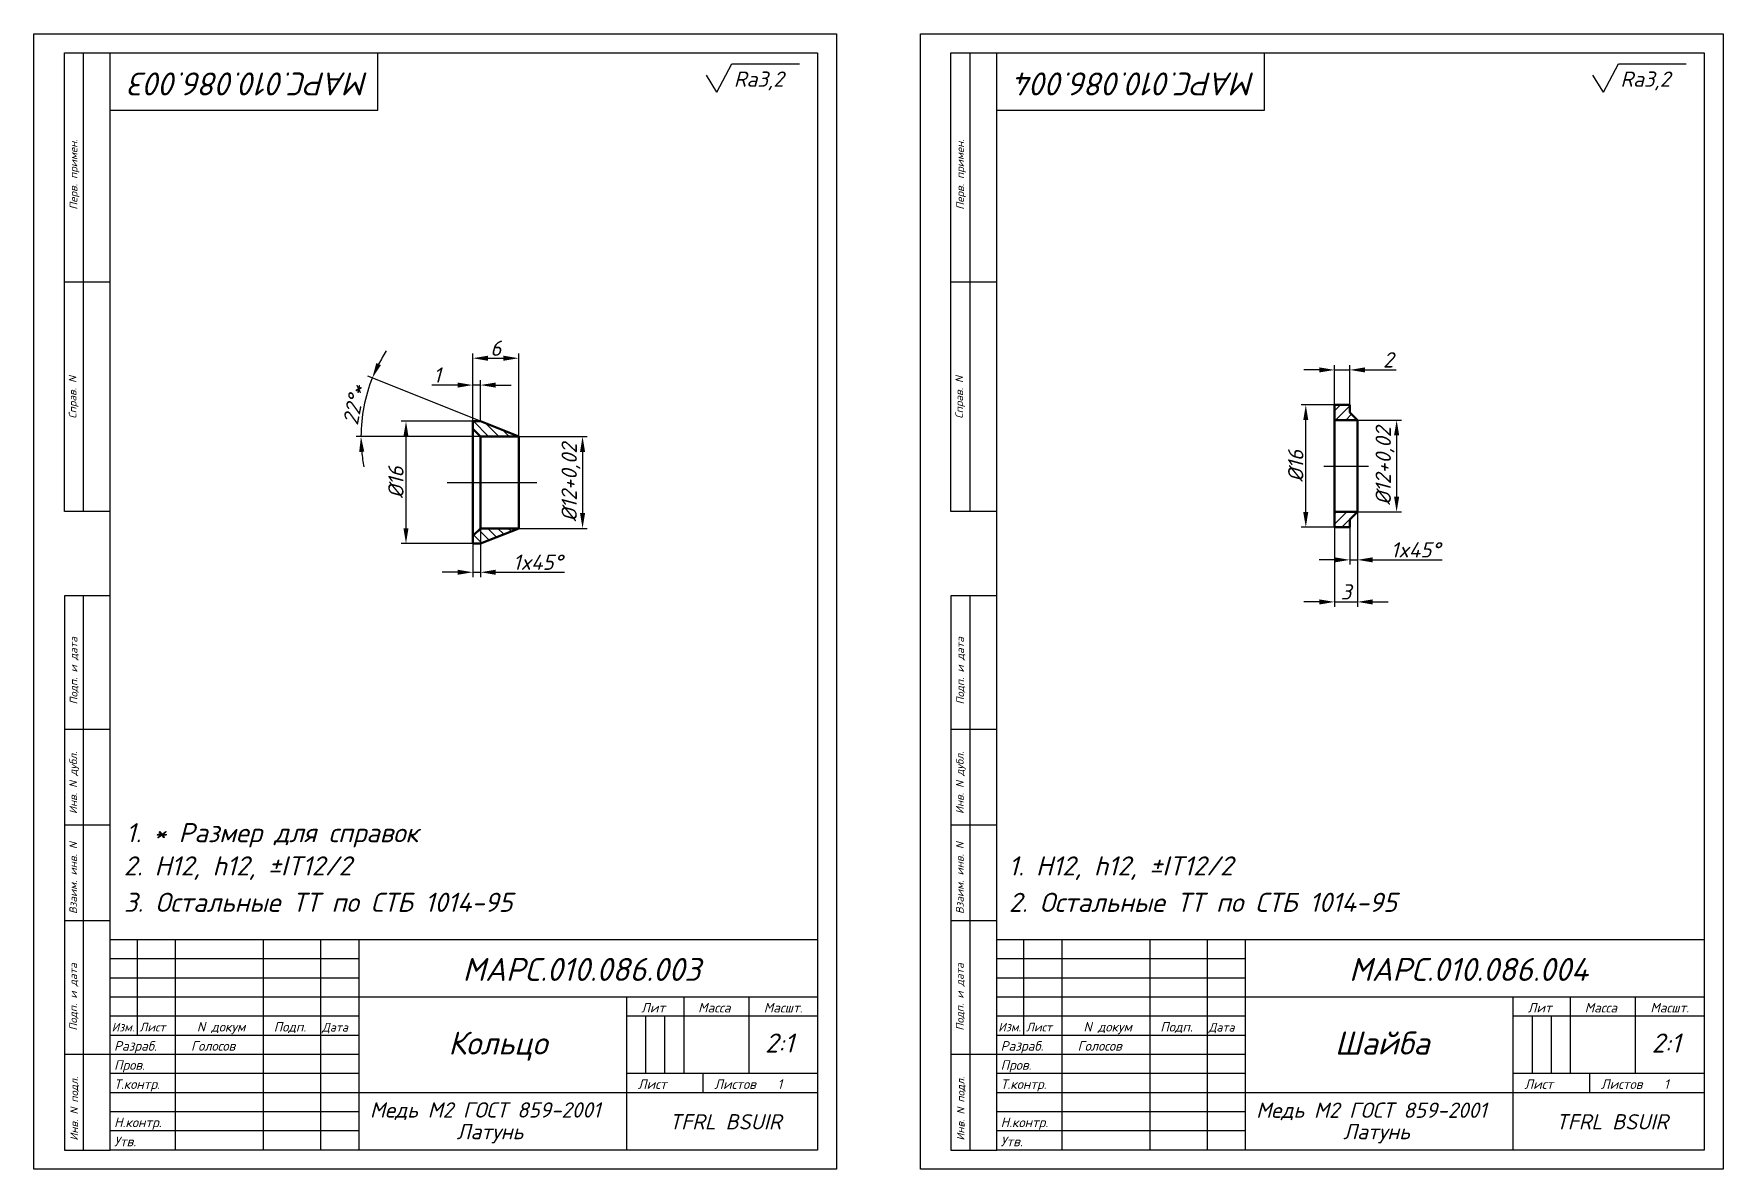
# Model space of a CAD drawing. Header units: millimetres. Extents: x -5427 to 3670, y -5891 to 948.
# Drawn here: x 2078.8 to 2520.7, y -4517.1 to -4220.1 of the extents above; entities that cross this region are included whole.
import ezdxf
from ezdxf.enums import TextEntityAlignment as Align

# ---------------------------------------------------------------- set-up
doc = ezdxf.new("R2010")
doc.units = ezdxf.units.MM
doc.header["$MEASUREMENT"] = 0
doc.linetypes.add('ACAD_ISO04W100', pattern=[30, 24, -3, 0, -3])
doc.layers.add('оси', color=1, linetype='ACAD_ISO04W100')
doc.layers.add('Толстые', color=7, linetype='Continuous', lineweight=50)
doc.layers.add('Тонкие', color=140, linetype='Continuous', lineweight=25)
doc.styles.get("Standard").update_dxf_attribs({"font": 'isocpeui.ttf'})
doc.styles.add('Для рамки', font='simplex.shx', dxfattribs={"oblique": 15, "height": 4})
doc.dimstyles.new('ISO-25', dxfattribs={"dimtxt": 4, "dimasz": 4, "dimexe": 1.25, "dimexo": 0, "dimtad": 1, "dimtxsty": 'Standard', "dimcen": 2.5, "dimadec": 0, "dimazin": 0, "dimtfac": 1, "dimtmove": 0, "dimatfit": 3, "dimfxl": 1, "dimarcsym": 0})

# ---------------------------------------------------------------- blocks, each defined once
blk = doc.blocks.new('*D480')
at = {"layer": 'Defpoints', "color": 0, "transparency": 16777216}
for p in [(2205.66, -4325.46), (2205.66, -4349.46), (2222.36, -4349.46)]:
    blk.add_point(p, dxfattribs=at)
at = {"layer": 'Тонкие', "color": 0, "lineweight": -2, "transparency": 16777216}
for p, q in [((2205.66, -4325.46), (2223.61, -4325.46)), ((2222.36, -4329.46), (2222.36, -4345.46)), ((2205.66, -4349.46), (2223.61, -4349.46))]:
    blk.add_line(p, q, dxfattribs=at)
at = {"layer": 'Тонкие', "color": 0, "transparency": 16777216}
for points in [[(2221.7, -4329.46), (2223.03, -4329.46), (2222.36, -4325.46)], [(2221.7, -4345.46), (2223.03, -4345.46), (2222.36, -4349.46)]]:
    blk.add_solid(points, dxfattribs=at)
at = {"layer": 'Тонкие', "color": 0, "transparency": 16777216, "insert": (2219.34, -4337.46), "char_height": 4, "attachment_point": 5, "rotation": 90}
blk.add_mtext('%%c12+0,02', dxfattribs=at)
blk = doc.blocks.new('*D481')
at = {"layer": 'Defpoints', "color": 0, "transparency": 16777216}
for p in [(2193.66, -4321.46), (2176.18, -4353.46), (2193.66, -4353.46)]:
    blk.add_point(p, dxfattribs=at)
at = {"layer": 'Тонкие', "color": 0, "lineweight": -2, "transparency": 16777216}
for p, q in [((2193.66, -4321.46), (2174.93, -4321.46)), ((2176.18, -4325.46), (2176.18, -4349.46)), ((2193.66, -4353.46), (2174.93, -4353.46))]:
    blk.add_line(p, q, dxfattribs=at)
at = {"layer": 'Тонкие', "color": 0, "transparency": 16777216}
for points in [[(2175.51, -4325.46), (2176.84, -4325.46), (2176.18, -4321.46)], [(2175.51, -4349.46), (2176.84, -4349.46), (2176.18, -4353.46)]]:
    blk.add_solid(points, dxfattribs=at)
at = {"layer": 'Тонкие', "color": 0, "transparency": 16777216, "insert": (2173.55, -4337.46), "char_height": 4, "attachment_point": 5, "rotation": 90}
blk.add_mtext('%%c16', dxfattribs=at)
blk = doc.blocks.new('*D482')
at = {"layer": 'Defpoints', "color": 0, "transparency": 16777216}
for p in [(2193.66, -4351.46), (2195.66, -4349.46), (2195.66, -4360.94)]:
    blk.add_point(p, dxfattribs=at)
at = {"layer": 'Тонкие', "color": 0, "lineweight": -2, "transparency": 16777216}
for p, q in [((2193.66, -4351.46), (2193.66, -4362.19)), ((2195.66, -4349.46), (2195.66, -4362.19)), ((2189.66, -4360.94), (2185.66, -4360.94)), ((2193.66, -4360.94), (2195.66, -4360.94)), ((2199.66, -4360.94), (2217.6, -4360.94))]:
    blk.add_line(p, q, dxfattribs=at)
at = {"layer": 'Тонкие', "color": 0, "transparency": 16777216}
for points in [[(2189.66, -4360.28), (2189.66, -4361.61), (2193.66, -4360.94)], [(2199.66, -4360.28), (2199.66, -4361.61), (2195.66, -4360.94)]]:
    blk.add_solid(points, dxfattribs=at)
at = {"layer": 'Тонкие', "color": 0, "transparency": 16777216, "insert": (2210.63, -4358.32), "char_height": 4, "attachment_point": 5}
blk.add_mtext('1x45%%d', dxfattribs=at)
blk = doc.blocks.new('*D483')
at = {"layer": 'Defpoints', "color": 0, "transparency": 16777216}
for p in [(2195.66, -4311.98), (2193.66, -4321.46), (2195.66, -4321.46)]:
    blk.add_point(p, dxfattribs=at)
at = {"layer": 'Тонкие', "color": 0, "lineweight": -2, "transparency": 16777216}
for p, q in [((2189.66, -4311.98), (2182.96, -4311.98)), ((2193.66, -4321.46), (2193.66, -4310.73)), ((2195.66, -4311.98), (2193.66, -4311.98)), ((2195.66, -4321.46), (2195.66, -4310.73)), ((2199.66, -4311.98), (2203.66, -4311.98))]:
    blk.add_line(p, q, dxfattribs=at)
at = {"layer": 'Тонкие', "color": 0, "transparency": 16777216}
for points in [[(2189.66, -4311.32), (2189.66, -4312.65), (2193.66, -4311.98)], [(2199.66, -4311.32), (2199.66, -4312.65), (2195.66, -4311.98)]]:
    blk.add_solid(points, dxfattribs=at)
at = {"layer": 'Тонкие', "color": 0, "transparency": 16777216, "insert": (2184.31, -4309.36), "char_height": 4, "attachment_point": 5}
blk.add_mtext('1', dxfattribs=at)
blk = doc.blocks.new('*D484')
at = {"layer": 'Defpoints', "color": 0, "transparency": 16777216}
for p in [(2205.66, -4304.96), (2193.66, -4321.46), (2205.66, -4325.46)]:
    blk.add_point(p, dxfattribs=at)
at = {"layer": 'Тонкие', "color": 0, "lineweight": -2, "transparency": 16777216}
for p, q in [((2193.66, -4321.46), (2193.66, -4303.71)), ((2205.66, -4325.46), (2205.66, -4303.71)), ((2197.66, -4304.96), (2201.66, -4304.96))]:
    blk.add_line(p, q, dxfattribs=at)
at = {"layer": 'Тонкие', "color": 0, "transparency": 16777216}
for points in [[(2197.66, -4304.3), (2197.66, -4305.63), (2193.66, -4304.96)], [(2201.66, -4304.3), (2201.66, -4305.63), (2205.66, -4304.96)]]:
    blk.add_solid(points, dxfattribs=at)
at = {"layer": 'Тонкие', "color": 0, "transparency": 16777216, "insert": (2199.66, -4302.34), "char_height": 4, "attachment_point": 5}
blk.add_mtext('6', dxfattribs=at)
blk = doc.blocks.new('*D485')
at = {"layer": 'Defpoints', "color": 0, "transparency": 16777216}
for p in [(2425.06, -4321.16), (2425.06, -4345.16), (2435.3, -4345.16)]:
    blk.add_point(p, dxfattribs=at)
at = {"layer": 'Тонкие', "color": 0, "lineweight": -2, "transparency": 16777216}
for p, q in [((2425.06, -4321.16), (2436.55, -4321.16)), ((2435.3, -4325.16), (2435.3, -4341.16)), ((2425.06, -4345.16), (2436.55, -4345.16))]:
    blk.add_line(p, q, dxfattribs=at)
at = {"layer": 'Тонкие', "color": 0, "transparency": 16777216}
for points in [[(2434.63, -4325.16), (2435.97, -4325.16), (2435.3, -4321.16)], [(2434.63, -4341.16), (2435.97, -4341.16), (2435.3, -4345.16)]]:
    blk.add_solid(points, dxfattribs=at)
at = {"layer": 'Тонкие', "color": 0, "transparency": 16777216, "insert": (2432.27, -4333.16), "char_height": 4, "attachment_point": 5, "rotation": 90}
blk.add_mtext('%%c12+0,02', dxfattribs=at)
blk = doc.blocks.new('*D486')
at = {"layer": 'Defpoints', "color": 0, "transparency": 16777216}
for p in [(2425.06, -4345.16), (2419.06, -4349.16), (2425.06, -4368.71)]:
    blk.add_point(p, dxfattribs=at)
at = {"layer": 'Тонкие', "color": 0, "lineweight": -2, "transparency": 16777216}
for p, q in [((2425.06, -4345.16), (2425.06, -4369.96)), ((2419.06, -4349.16), (2419.06, -4369.96)), ((2415.06, -4368.71), (2411.06, -4368.71)), ((2419.06, -4368.71), (2425.06, -4368.71)), ((2429.06, -4368.71), (2433.06, -4368.71))]:
    blk.add_line(p, q, dxfattribs=at)
at = {"layer": 'Тонкие', "color": 0, "transparency": 16777216}
for points in [[(2415.06, -4368.04), (2415.06, -4369.38), (2419.06, -4368.71)], [(2429.06, -4368.04), (2429.06, -4369.38), (2425.06, -4368.71)]]:
    blk.add_solid(points, dxfattribs=at)
at = {"layer": 'Тонкие', "color": 0, "transparency": 16777216, "insert": (2422.06, -4366.08), "char_height": 4, "attachment_point": 5}
blk.add_mtext('3', dxfattribs=at)
blk = doc.blocks.new('*D487')
at = {"layer": 'Defpoints', "color": 0, "transparency": 16777216}
for p in [(2423.06, -4347.16), (2425.06, -4345.16), (2425.06, -4357.7)]:
    blk.add_point(p, dxfattribs=at)
at = {"layer": 'Тонкие', "color": 0, "lineweight": -2, "transparency": 16777216}
for p, q in [((2423.06, -4347.16), (2423.06, -4358.95)), ((2425.06, -4345.16), (2425.06, -4358.95)), ((2419.06, -4357.7), (2415.06, -4357.7)), ((2423.06, -4357.7), (2425.06, -4357.7)), ((2429.06, -4357.7), (2447.2, -4357.7))]:
    blk.add_line(p, q, dxfattribs=at)
at = {"layer": 'Тонкие', "color": 0, "transparency": 16777216}
for points in [[(2419.06, -4357.04), (2419.06, -4358.37), (2423.06, -4357.7)], [(2429.06, -4357.04), (2429.06, -4358.37), (2425.06, -4357.7)]]:
    blk.add_solid(points, dxfattribs=at)
at = {"layer": 'Тонкие', "color": 0, "transparency": 16777216, "insert": (2440.23, -4355.08), "char_height": 4, "attachment_point": 5}
blk.add_mtext('1x45%%d', dxfattribs=at)
blk = doc.blocks.new('*D488')
at = {"layer": 'Defpoints', "color": 0, "transparency": 16777216}
for p in [(2411.54, -4317.16), (2419.06, -4317.16), (2419.06, -4349.16)]:
    blk.add_point(p, dxfattribs=at)
at = {"layer": 'Тонкие', "color": 0, "lineweight": -2, "transparency": 16777216}
for p, q in [((2419.06, -4317.16), (2410.29, -4317.16)), ((2411.54, -4345.16), (2411.54, -4321.16)), ((2419.06, -4349.16), (2410.29, -4349.16))]:
    blk.add_line(p, q, dxfattribs=at)
at = {"layer": 'Тонкие', "color": 0, "transparency": 16777216}
for points in [[(2410.87, -4321.16), (2412.2, -4321.16), (2411.54, -4317.16)], [(2410.87, -4345.16), (2412.2, -4345.16), (2411.54, -4349.16)]]:
    blk.add_solid(points, dxfattribs=at)
at = {"layer": 'Тонкие', "color": 0, "transparency": 16777216, "insert": (2408.91, -4333.16), "char_height": 4, "attachment_point": 5, "rotation": 90}
blk.add_mtext('%%c16', dxfattribs=at)
blk = doc.blocks.new('*D490')
at = {"layer": 'Defpoints', "color": 0, "transparency": 16777216}
for p in [(2423.06, -4308.02), (2419.06, -4317.16), (2423.06, -4317.16)]:
    blk.add_point(p, dxfattribs=at)
at = {"layer": 'Тонкие', "color": 0, "lineweight": -2, "transparency": 16777216}
for p, q in [((2415.06, -4308.02), (2411.06, -4308.02)), ((2419.06, -4317.16), (2419.06, -4306.77)), ((2419.06, -4308.02), (2423.06, -4308.02)), ((2423.06, -4317.16), (2423.06, -4306.77)), ((2427.06, -4308.02), (2435.15, -4308.02))]:
    blk.add_line(p, q, dxfattribs=at)
at = {"layer": 'Тонкие', "color": 0, "transparency": 16777216}
for points in [[(2415.06, -4307.35), (2415.06, -4308.68), (2419.06, -4308.02)], [(2427.06, -4307.35), (2427.06, -4308.68), (2423.06, -4308.02)]]:
    blk.add_solid(points, dxfattribs=at)
at = {"layer": 'Тонкие', "color": 0, "transparency": 16777216, "insert": (2433.11, -4305.39), "char_height": 4, "attachment_point": 5}
blk.add_mtext('2', dxfattribs=at)
blk = doc.blocks.new('*D491')
at = {"layer": 'Defpoints', "color": 0, "transparency": 16777216}
for p in [(2165.73, -4315.11), (2195.66, -4321.46), (2195.66, -4325.46), (2205.66, -4325.46), (2205.66, -4325.46)]:
    blk.add_point(p, dxfattribs=at)
at = {"layer": 'Тонкие', "color": 0, "lineweight": -2, "transparency": 16777216}
for p, q in [((2195.66, -4321.46), (2166.2, -4309.67)), ((2195.66, -4325.46), (2163.16, -4325.46))]:
    blk.add_line(p, q, dxfattribs=at)
for start, end in [(147.0835, 152.641), (158.1986, 180), (185.5576, 191.1151)]:
    blk.add_arc((2205.66, -4325.46), 41.25, start, end, dxfattribs=at)
at = {"layer": 'Тонкие', "color": 0, "transparency": 16777216}
for points in [[(2169.63, -4306.78), (2168.42, -4306.22), (2167.36, -4310.14)], [(2163.94, -4329.49), (2165.27, -4329.42), (2164.41, -4325.46)]]:
    blk.add_solid(points, dxfattribs=at)
at = {"layer": 'Тонкие', "color": 0, "transparency": 16777216, "insert": (2162.58, -4317.16), "char_height": 4, "attachment_point": 5, "rotation": 79.0993}
blk.add_mtext('22%%d*', dxfattribs=at)

msp = doc.modelspace()

# ---------------------------------------------------------------- hatches: boundary and pattern name
at = {"layer": 'Тонкие'}
h = msp.add_hatch(dxfattribs=at)
h.set_pattern_fill('ANSI31', color=256, scale=0.6, style=0)
h.set_pattern_definition([(45, (-243.8833, 1768.7008), (-1.3470384, 1.3470384), [])])
h.paths.add_polyline_path([(2419.063, -4317.161), (2419.063, -4321.161), (2425.063, -4321.161), (2423.063, -4319.161), (2423.063, -4317.161)])
h.paths.add_polyline_path([(2423.063, -4349.161), (2423.063, -4347.161), (2425.063, -4345.161), (2419.063, -4345.161), (2419.063, -4349.161)])
h = msp.add_hatch(dxfattribs=at)
h.set_pattern_fill('ANSI31', color=256, scale=0.6, angle=90, style=0)
h.set_pattern_definition([(135, (-473.2828, 1764.4034), (-1.3470384, -1.3470384), [])])
h.paths.add_polyline_path([(2195.663, -4321.459), (2193.663, -4321.459), (2193.663, -4323.459), (2195.663, -4325.459), (2205.663, -4325.459)])
h.paths.add_polyline_path([(2195.663, -4349.459), (2193.663, -4351.459), (2193.663, -4353.459), (2195.663, -4353.459), (2205.663, -4349.459)])

# ---------------------------------------------------------------- linework, layer by layer
for p, q in [((2078.826, -4517.097), (2078.826, -4220.097)), ((2078.826, -4220.097), (2288.826, -4220.097)), ((2288.826, -4220.097), (2288.826, -4517.097)), ((2310.725, -4517.097), (2310.725, -4220.097)), ((2310.725, -4220.097), (2520.725, -4220.097)), ((2520.725, -4220.097), (2520.725, -4517.097)), ((2086.826, -4345.097), (2086.826, -4225.097)), ((2086.826, -4225.097), (2098.826, -4225.097)), ((2091.826, -4345.097), (2091.826, -4225.097)), ((2098.826, -4512.097), (2098.826, -4225.097)), ((2098.826, -4225.097), (2283.826, -4225.097)), ((2168.826, -4240.097), (2168.826, -4225.097)), ((2283.826, -4225.097), (2283.826, -4512.097)), ((2318.725, -4345.097), (2318.725, -4225.097)), ((2318.725, -4225.097), (2330.725, -4225.097)), ((2323.725, -4345.097), (2323.725, -4225.097)), ((2330.725, -4512.097), (2330.725, -4225.097)), ((2330.725, -4225.097), (2515.725, -4225.097)), ((2400.725, -4240.097), (2400.725, -4225.097)), ((2515.725, -4225.097), (2515.725, -4512.097)), ((2098.826, -4240.097), (2168.826, -4240.097)), ((2330.725, -4240.097), (2400.725, -4240.097)), ((2098.826, -4285.097), (2086.826, -4285.097)), ((2330.725, -4285.097), (2318.725, -4285.097)), ((2098.826, -4345.097), (2086.826, -4345.097)), ((2330.725, -4345.097), (2318.725, -4345.097)), ((2086.826, -4367.097), (2086.826, -4512.097)), ((2098.826, -4367.097), (2086.826, -4367.097)), ((2091.826, -4512.097), (2091.826, -4367.097)), ((2318.725, -4367.097), (2318.725, -4512.097)), ((2330.725, -4367.097), (2318.725, -4367.097)), ((2323.725, -4512.097), (2323.725, -4367.097)), ((2098.826, -4402.097), (2086.826, -4402.097)), ((2330.725, -4402.097), (2318.725, -4402.097)), ((2098.826, -4427.097), (2086.826, -4427.097)), ((2330.725, -4427.097), (2318.725, -4427.097)), ((2098.826, -4452.097), (2086.826, -4452.097)), ((2330.725, -4452.097), (2318.725, -4452.097)), ((2283.826, -4457.097), (2098.826, -4457.097)), ((2105.826, -4457.097), (2105.826, -4482.097)), ((2105.826, -4457.097), (2105.826, -4482.097)), ((2115.826, -4457.097), (2115.826, -4512.097)), ((2115.826, -4457.097), (2115.826, -4512.097)), ((2138.826, -4457.097), (2138.826, -4512.097)), ((2138.826, -4457.097), (2138.826, -4512.097)), ((2153.826, -4457.097), (2153.826, -4512.097)), ((2153.826, -4457.097), (2153.826, -4512.097)), ((2163.826, -4457.097), (2163.826, -4512.097)), ((2163.826, -4457.097), (2163.826, -4512.097)), ((2515.725, -4457.097), (2330.725, -4457.097)), ((2337.725, -4457.097), (2337.725, -4482.097)), ((2337.725, -4457.097), (2337.725, -4482.097)), ((2347.725, -4457.097), (2347.725, -4512.097)), ((2347.725, -4457.097), (2347.725, -4512.097)), ((2370.725, -4457.097), (2370.725, -4512.097)), ((2370.725, -4457.097), (2370.725, -4512.097)), ((2385.725, -4457.097), (2385.725, -4512.097)), ((2385.725, -4457.097), (2385.725, -4512.097)), ((2395.725, -4457.097), (2395.725, -4512.097)), ((2395.725, -4457.097), (2395.725, -4512.097)), ((2283.826, -4472.097), (2163.826, -4472.097)), ((2233.826, -4472.097), (2233.826, -4512.097)), ((2233.826, -4472.097), (2233.826, -4512.097)), ((2248.826, -4472.097), (2248.826, -4492.097)), ((2248.826, -4472.097), (2248.826, -4492.097)), ((2265.826, -4472.097), (2265.826, -4492.097)), ((2265.826, -4472.097), (2265.826, -4492.097)), ((2515.725, -4472.097), (2395.725, -4472.097)), ((2465.725, -4472.097), (2465.725, -4512.097)), ((2465.725, -4472.097), (2465.725, -4512.097)), ((2480.725, -4472.097), (2480.725, -4492.097)), ((2480.725, -4472.097), (2480.725, -4492.097)), ((2497.725, -4472.097), (2497.725, -4492.097)), ((2497.725, -4472.097), (2497.725, -4492.097)), ((2163.826, -4477.097), (2098.826, -4477.097)), ((2283.826, -4477.097), (2233.826, -4477.097)), ((2395.725, -4477.097), (2330.725, -4477.097)), ((2515.725, -4477.097), (2465.725, -4477.097)), ((2163.826, -4482.097), (2098.826, -4482.097)), ((2163.826, -4482.097), (2098.826, -4482.097)), ((2395.725, -4482.097), (2330.725, -4482.097)), ((2395.725, -4482.097), (2330.725, -4482.097)), ((2098.826, -4487.097), (2086.826, -4487.097)), ((2330.725, -4487.097), (2318.725, -4487.097)), ((2283.826, -4492.097), (2233.826, -4492.097)), ((2283.826, -4492.097), (2233.826, -4492.097)), ((2253.826, -4492.097), (2253.826, -4497.097)), ((2253.826, -4492.097), (2253.826, -4497.097)), ((2515.725, -4492.097), (2465.725, -4492.097)), ((2515.725, -4492.097), (2465.725, -4492.097)), ((2485.725, -4492.097), (2485.725, -4497.097)), ((2485.725, -4492.097), (2485.725, -4497.097)), ((2283.826, -4497.097), (2163.826, -4497.097)), ((2283.826, -4497.097), (2163.826, -4497.097)), ((2515.725, -4497.097), (2395.725, -4497.097)), ((2515.725, -4497.097), (2395.725, -4497.097)), ((2086.826, -4512.097), (2098.826, -4512.097)), ((2283.826, -4512.097), (2098.826, -4512.097)), ((2318.725, -4512.097), (2330.725, -4512.097)), ((2515.725, -4512.097), (2330.725, -4512.097)), ((2288.826, -4517.097), (2078.826, -4517.097)), ((2520.725, -4517.097), (2310.725, -4517.097))]:
    msp.add_line(p, q)
at = {"layer": 'оси'}
for p, q in [((2416.274, -4333.161), (2427.929, -4333.161)), ((2186.958, -4337.459), (2210.379, -4337.459))]:
    msp.add_line(p, q, dxfattribs=at)
at = {"layer": 'Толстые'}
for p, q in [((2419.063, -4317.161), (2419.063, -4321.161)), ((2419.063, -4317.161), (2423.063, -4317.161)), ((2423.063, -4317.161), (2423.063, -4319.161)), ((2193.663, -4321.459), (2193.663, -4323.459)), ((2193.663, -4321.459), (2195.663, -4321.459)), ((2195.663, -4321.459), (2205.663, -4325.459)), ((2419.063, -4321.161), (2425.063, -4321.161)), ((2419.063, -4321.161), (2419.063, -4345.161)), ((2423.063, -4319.161), (2425.063, -4321.161)), ((2425.063, -4321.161), (2425.063, -4345.161)), ((2193.663, -4323.459), (2195.663, -4325.459)), ((2193.663, -4351.459), (2193.663, -4323.459)), ((2195.663, -4325.459), (2205.663, -4325.459)), ((2195.663, -4349.459), (2195.663, -4325.459)), ((2205.663, -4349.459), (2205.663, -4325.459)), ((2419.063, -4345.161), (2419.063, -4349.161)), ((2419.063, -4345.161), (2425.063, -4345.161)), ((2425.063, -4345.161), (2423.063, -4347.161)), ((2423.063, -4347.161), (2423.063, -4349.161)), ((2195.663, -4349.459), (2193.663, -4351.459)), ((2193.663, -4351.459), (2193.663, -4353.459)), ((2195.663, -4349.459), (2205.663, -4349.459)), ((2205.663, -4349.459), (2195.663, -4353.459)), ((2419.063, -4349.161), (2423.063, -4349.161)), ((2193.663, -4353.459), (2195.663, -4353.459))]:
    msp.add_line(p, q, dxfattribs=at)
at = {"layer": 'Тонкие'}
for p, q in [((2257.476, -4235.381), (2261.441, -4227.956)), ((2261.441, -4227.956), (2279.106, -4227.961)), ((2489.375, -4235.381), (2493.34, -4227.956)), ((2493.34, -4227.956), (2511.005, -4227.961)), ((2257.476, -4235.381), (2254.751, -4230.926)), ((2489.375, -4235.381), (2486.65, -4230.926)), ((2163.826, -4462.097), (2098.826, -4462.097)), ((2395.725, -4462.097), (2330.725, -4462.097)), ((2163.826, -4467.097), (2098.826, -4467.097)), ((2395.725, -4467.097), (2330.725, -4467.097)), ((2163.826, -4472.097), (2098.826, -4472.097)), ((2395.725, -4472.097), (2330.725, -4472.097)), ((2238.826, -4477.097), (2238.826, -4492.097)), ((2238.826, -4477.097), (2238.826, -4492.097)), ((2243.826, -4477.097), (2243.826, -4492.097)), ((2243.826, -4477.097), (2243.826, -4492.097)), ((2470.725, -4477.097), (2470.725, -4492.097)), ((2470.725, -4477.097), (2470.725, -4492.097)), ((2475.725, -4477.097), (2475.725, -4492.097)), ((2475.725, -4477.097), (2475.725, -4492.097)), ((2163.826, -4487.097), (2098.826, -4487.097)), ((2163.826, -4487.097), (2098.826, -4487.097)), ((2395.725, -4487.097), (2330.725, -4487.097)), ((2395.725, -4487.097), (2330.725, -4487.097)), ((2163.826, -4492.097), (2098.826, -4492.097)), ((2163.826, -4492.097), (2098.826, -4492.097)), ((2395.725, -4492.097), (2330.725, -4492.097)), ((2395.725, -4492.097), (2330.725, -4492.097)), ((2163.826, -4497.097), (2098.826, -4497.097)), ((2163.826, -4497.097), (2098.826, -4497.097)), ((2395.725, -4497.097), (2330.725, -4497.097)), ((2395.725, -4497.097), (2330.725, -4497.097)), ((2163.826, -4502.097), (2098.826, -4502.097)), ((2163.826, -4502.097), (2098.826, -4502.097)), ((2395.725, -4502.097), (2330.725, -4502.097)), ((2395.725, -4502.097), (2330.725, -4502.097)), ((2163.826, -4507.097), (2098.826, -4507.097)), ((2163.826, -4507.097), (2098.826, -4507.097)), ((2395.725, -4507.097), (2330.725, -4507.097)), ((2395.725, -4507.097), (2330.725, -4507.097))]:
    msp.add_line(p, q, dxfattribs=at)

# ---------------------------------------------------------------- texts
for s, p in [('МАРС.010.086.003', (2166.541, -4230.209)), ('МАРС.010.086.004', (2398.44, -4230.209))]:
    msp.add_text(s, height=6, rotation=180, dxfattribs=at).set_placement(p)
for s, height, p in [('Ra3,2', 4, (2261.938, -4233.955)), ('Ra3,2', 4, (2493.837, -4233.955)), ('1. * Размер для справок', 5, (2102.954, -4431.568)), ('2. H12, h12, %%pIT12/2', 5, (2102.365, -4440.254)), ('1. H12, h12, %%pIT12/2', 5, (2333.813, -4440.262)), ('3. Остальные ТТ по СТБ 1014-95', 5, (2102.422, -4449.781)), ('2. Остальные ТТ по СТБ 1014-95', 5, (2333.87, -4449.789)), ('МАРС.010.086.003', 6, (2190.99, -4467.84)), ('МАРС.010.086.004', 6, (2422.889, -4467.84)), ('Изм.', 2.25, (2099.194, -4481.053)), ('Лист', 2.25, (2106.481, -4481.053)), ('Дата', 2.25, (2154.23, -4481.083)), ('Изм.', 2.25, (2331.093, -4481.053)), ('Лист', 2.25, (2338.38, -4481.053)), ('Дата', 2.25, (2386.129, -4481.083)), ('Разраб.', 2.5, (2099.826, -4486.097)), ('Голосов', 2.5, (2119.955, -4486.097)), ('Кольцо', 6, (2187.262, -4487.103)), ('2:1', 5, (2270.113, -4486.595)), ('Разраб.', 2.5, (2331.725, -4486.097)), ('Голосов', 2.5, (2351.854, -4486.097)), ('Шайба', 6, (2419.161, -4487.103)), ('2:1', 5, (2502.012, -4486.595)), ('Пров.', 2.5, (2099.826, -4491.097)), ('Пров.', 2.5, (2331.725, -4491.097)), ('Т.контр.', 2.5, (2099.826, -4496.097)), ('Лист', 2.5, (2236.826, -4496.097)), ('Листов', 2.5, (2256.826, -4496.097)), ('1', 2.5, (2273.34, -4496.097)), ('Т.контр.', 2.5, (2331.725, -4496.097)), ('Лист', 2.5, (2468.725, -4496.097)), ('Листов', 2.5, (2488.725, -4496.097)), ('1', 2.5, (2505.239, -4496.097)), ('Медь М2 ГОСТ 859-2001', 4, (2166.738, -4503.594)), ('TFRL BSUIR', 4, (2245, -4506.693)), ('Медь М2 ГОСТ 859-2001', 4, (2398.551, -4503.66)), ('TFRL BSUIR', 4, (2476.899, -4506.693)), ('Н.контр.', 2.5, (2099.826, -4506.097)), ('Латунь', 4, (2189.408, -4509.263)), ('Н.контр.', 2.5, (2331.725, -4506.097)), ('Латунь', 4, (2421.307, -4509.263)), ('Утв.', 2.5, (2099.826, -4511.097)), ('Утв.', 2.5, (2331.725, -4511.097))]:
    msp.add_text(s, height=height, dxfattribs=at).set_placement(p)
at = {"layer": 'Тонкие', "linetype": 'Continuous', "style": 'Для рамки', "oblique": 15}
for s, p in [('Перв. примен.', (2090.231, -4266.125)), ('Перв. примен.', (2322.13, -4266.125)), ('Справ. N', (2089.987, -4320.759)), ('Справ. N', (2321.886, -4320.759)), ('Подп. и дата', (2090.247, -4395.539)), ('Подп. и дата', (2322.146, -4395.539)), ('Инв. N дубл.', (2090.149, -4424.178)), ('Инв. N дубл.', (2322.048, -4424.178)), ('Взаим. инв. N', (2090.149, -4450.34)), ('Взаим. инв. N', (2322.048, -4450.34)), ('Подп. и дата', (2090.149, -4480.84)), ('Подп. и дата', (2322.048, -4480.84)), ('Инв. N подл.', (2090.374, -4509.611)), ('Инв. N подл.', (2322.273, -4509.611))]:
    msp.add_text(s, height=2, rotation=90, dxfattribs=at).set_placement(p)
at = {"layer": 'Тонкие'}
for s, p in [('Лит', (2240.826, -4476.097)), ('Масса', (2256.826, -4476.097)), ('Масшт.', (2274.826, -4476.097)), ('Лит', (2472.725, -4476.097)), ('Масса', (2488.725, -4476.097)), ('Масшт.', (2506.725, -4476.097)), ('N докум', (2127.826, -4481.097)), ('Подп.', (2145.826, -4481.097)), ('N докум', (2359.725, -4481.097)), ('Подп.', (2377.725, -4481.097))]:
    msp.add_text(s, height=2.5, dxfattribs=at).set_placement(p, align=Align.CENTER)

# ---------------------------------------------------------------- dimensions: what is measured, and where the dimension line sits
dim = msp.add_angular_dim_2l(base=(2165.729, -4315.106), line1=((2195.663, -4321.459), (2205.663, -4325.459)), line2=((2195.663, -4325.459), (2205.663, -4325.459)), text='22%%d*', dimstyle='ISO-25', dxfattribs=at)
dim.commit()
dim.dimension.update_dxf_attribs({"geometry": '*D491', "text_midpoint": (2162.576, -4317.161)})
for base, p1, p2, text, picture, middle in [((2205.663, -4304.964), (2193.663, -4321.459), (2205.663, -4325.459), '6', '*D484', (2199.663, -4302.339)), ((2423.063, -4308.018), (2419.063, -4317.161), (2423.063, -4317.161), '2', '*D490', (2433.108, -4305.393)), ((2195.663, -4360.944), (2193.663, -4351.459), (2195.663, -4349.459), '1x45%%d', '*D482', (2210.634, -4358.319))]:
    dim = msp.add_linear_dim(base=base, p1=p1, p2=p2, text=text, dimstyle='ISO-25', dxfattribs=at)
    dim.commit()
    dim.dimension.update_dxf_attribs({"geometry": picture, "text_midpoint": middle})
for base, p1, p2, text, picture, middle in [((2195.663, -4311.985), (2193.663, -4321.459), (2195.663, -4321.459), '1', '*D483', (2184.313, -4311.985)), ((2425.063, -4368.708), (2419.063, -4349.161), (2425.063, -4345.161), '3', '*D486', (2422.063, -4368.708)), ((2425.063, -4357.705), (2423.063, -4347.161), (2425.063, -4345.161), '1x45%%d', '*D487', (2440.227, -4357.705))]:
    dim = msp.add_linear_dim(base=base, p1=p1, p2=p2, text=text, dimstyle='ISO-25', dxfattribs=at)
    dim.commit()
    dim.dimension.update_dxf_attribs({"geometry": picture, "text_midpoint": middle, "dimtype": 160})
for base, p1, p2, text, picture, middle in [((2411.535, -4317.161), (2419.063, -4349.161), (2419.063, -4317.161), '%%c16', '*D488', (2408.91, -4333.161)), ((2176.176, -4353.459), (2193.663, -4321.459), (2193.663, -4353.459), '%%c16', '*D481', (2173.551, -4337.459)), ((2435.299, -4345.161), (2425.063, -4321.161), (2425.063, -4345.161), '%%c12+0,02', '*D485', (2432.274, -4333.161)), ((2222.363, -4349.459), (2205.663, -4325.459), (2205.663, -4349.459), '%%c12+0,02', '*D480', (2219.338, -4337.459))]:
    dim = msp.add_linear_dim(base=base, p1=p1, p2=p2, angle=90, text=text, dimstyle='ISO-25', dxfattribs=at)
    dim.commit()
    dim.dimension.update_dxf_attribs({"geometry": picture, "text_midpoint": middle})

doc.saveas('drawing.dxf')
